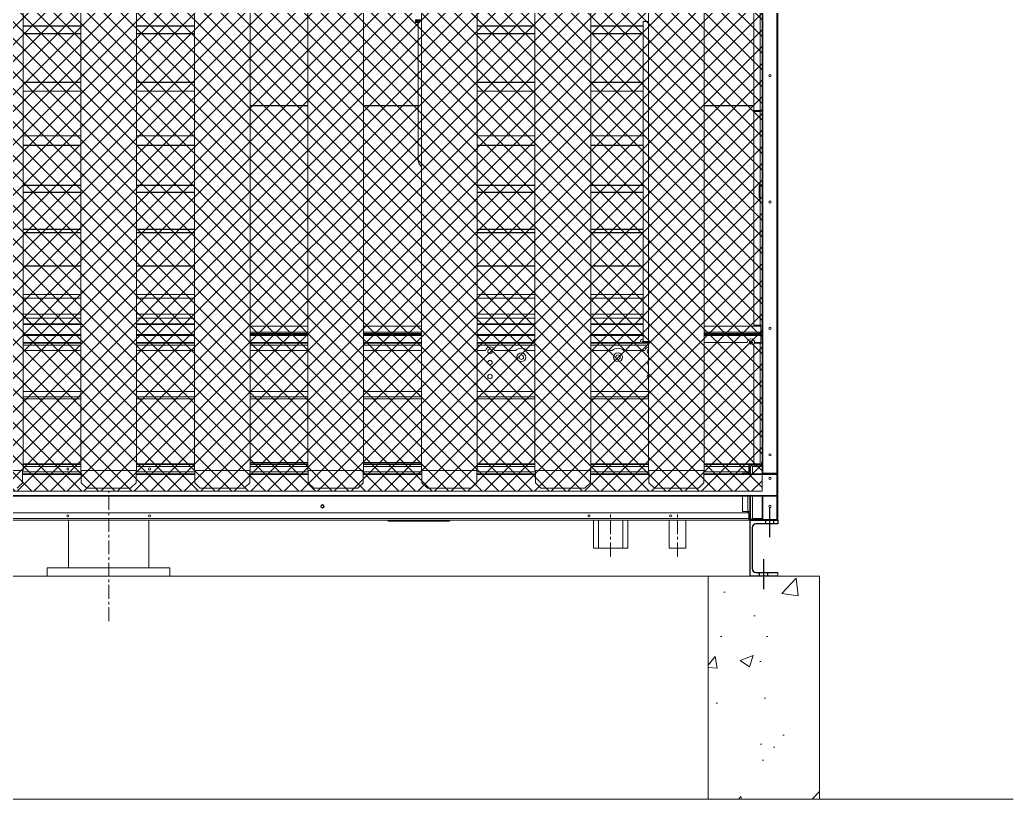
# Model space of a CAD drawing. Header units: millimetres. Extents: x -664124 to 30784, y -141094 to 22397.
# Drawn here: x 22166 to 24839, y 8435 to 10531 of the extents above; entities that cross this region are included whole.
import ezdxf

# ---------------------------------------------------------------- set-up
doc = ezdxf.new("R2010")
doc.units = ezdxf.units.MM
for name, pattern in [('CENTER', [2, 1.25, -0.25, 0.25, -0.25]), ('CENTERX2', [4, 2.5, -0.5, 0.5, -0.5]), ('HIDDEN', [0.375, 0.25, -0.125]), ('HIDDENX2', [0.75, 0.5, -0.25])]:
    doc.linetypes.add(name, pattern=pattern)
for name, color, linetype in [('center', 1, 'CENTER'), ('HIDD', 2, 'HIDDENX2'), ('냉각탑_기초', 23, 'Continuous')]:
    doc.layers.add(name, color=color, linetype=linetype)

# ---------------------------------------------------------------- blocks, each defined once
blk = doc.blocks.new('2')
at = {"lineweight": 5}
h = blk.add_hatch(dxfattribs=at)
h.set_pattern_fill('ANSI37', scale=10)
h.set_pattern_definition([(45, (-1561377.126, -423812.963), (-22.4506403, 22.4506403), []), (135, (-1561377.126, -423812.963), (-22.4506403, -22.4506403), [])])
h.paths.add_polyline_path([(24163.4, 9262.9), (24163.4, 11532.9), (20647.4, 11532.9), (20647.4, 9262.9)])
at = {"lineweight": 20}
for p, q in [((24163.4, 11532.9), (24163.4, 9262.9)), ((22174.9, 9318.9), (22174.9, 11491.9)), ((22330.4, 9318.9), (22330.4, 11491.9)), ((22480.4, 9318.9), (22480.4, 11491.9)), ((22635.9, 9318.9), (22635.9, 11491.9)), ((22785.9, 9318.9), (22785.9, 11491.9)), ((22941.4, 9318.9), (22941.4, 11491.9)), ((23091.4, 9318.9), (23091.4, 11491.9)), ((23246.9, 9318.9), (23246.9, 11491.9)), ((23396.9, 9318.9), (23396.9, 11491.9)), ((23552.4, 9318.9), (23552.4, 11491.9)), ((23702.4, 9318.9), (23702.4, 11491.9)), ((23857.9, 9318.9), (23857.9, 11491.9)), ((24007.9, 9318.9), (24007.9, 11491.9)), ((22024.9, 9318.9), (22174.9, 9318.9)), ((22173.9, 9318.9), (22173.9, 9285.9)), ((22330.4, 9318.9), (22480.4, 9318.9)), ((22331.4, 9318.9), (22331.4, 9285.9)), ((22479.4, 9318.9), (22479.4, 9285.9)), ((22635.9, 9318.9), (22785.9, 9318.9)), ((22636.9, 9318.9), (22636.9, 9285.9)), ((22784.9, 9318.9), (22784.9, 9285.9)), ((22941.4, 9318.9), (23091.4, 9318.9)), ((22942.4, 9318.9), (22942.4, 9285.9)), ((23090.4, 9318.9), (23090.4, 9285.9)), ((23246.9, 9318.9), (23396.9, 9318.9)), ((23247.9, 9318.9), (23247.9, 9285.9)), ((23395.9, 9318.9), (23395.9, 9285.9)), ((23552.4, 9318.9), (23702.4, 9318.9)), ((23553.4, 9318.9), (23553.4, 9285.9)), ((23701.4, 9318.9), (23701.4, 9285.9)), ((23857.9, 9318.9), (24007.9, 9318.9)), ((23858.9, 9318.9), (23858.9, 9285.9)), ((24006.9, 9318.9), (24006.9, 9285.9)), ((22173.9, 9285.9), (22158.9, 9270.9)), ((22331.4, 9285.9), (22346.4, 9270.9)), ((22479.4, 9285.9), (22464.4, 9270.9)), ((22636.9, 9285.9), (22651.9, 9270.9)), ((22784.9, 9285.9), (22769.9, 9270.9)), ((22942.4, 9285.9), (22957.4, 9270.9)), ((23090.4, 9285.9), (23075.4, 9270.9)), ((23247.9, 9285.9), (23262.9, 9270.9)), ((23395.9, 9285.9), (23380.9, 9270.9)), ((23553.4, 9285.9), (23568.4, 9270.9)), ((23701.4, 9285.9), (23686.4, 9270.9)), ((23858.9, 9285.9), (23873.9, 9270.9)), ((24006.9, 9285.9), (23991.9, 9270.9)), ((24163.4, 9262.9), (20647.4, 9262.9)), ((22346.4, 9270.9), (22464.4, 9270.9)), ((22651.9, 9270.9), (22769.9, 9270.9)), ((22957.4, 9270.9), (23075.4, 9270.9)), ((23262.9, 9270.9), (23380.9, 9270.9)), ((23568.4, 9270.9), (23686.4, 9270.9)), ((23873.9, 9270.9), (23991.9, 9270.9)), ((23828.4, 9184.9), (23903.4, 9184.9))]:
    blk.add_line(p, q, dxfattribs=at)
at = {"color": 7, "lineweight": 20, "ltscale": 0.215196}
for p, q in [((24141.4, 10803.2), (24141.4, 10286.7)), ((24158, 10286.7), (24158, 10803.2))]:
    blk.add_line(p, q, dxfattribs=at)
at = {"color": 7, "lineweight": 20, "ltscale": 0.000666667}
for p, q in [((23230.7, 10529.1), (23230.7, 10530.7)), ((23230.7, 10528.5), (23230.7, 10526.9)), ((23230.7, 10525.5), (23230.7, 10523.9)), ((24155.4, 10051.9), (24157, 10051.9)), ((23843.1, 9665.1), (23843.1, 9663.5)), ((24158.4, 9334.9), (24158.4, 9336.5))]:
    blk.add_line(p, q, dxfattribs=at)
at = {"color": 7, "lineweight": 20, "ltscale": 0.0155}
for p, q in [((23246.9, 10530.7), (23230.7, 10530.7)), ((23246.9, 10529.1), (23230.7, 10529.1)), ((23230.7, 10528.5), (23246.9, 10528.5)), ((23230.7, 10526.9), (23246.9, 10526.9)), ((23857.9, 10526.5), (23843.1, 10526.5)), ((23857.9, 9665.9), (23843.1, 9665.9)), ((23843.1, 9665.6), (23857.9, 9665.6)), ((23857.9, 9665.1), (23843.1, 9665.1)), ((23857.9, 9663.5), (23843.1, 9663.5))]:
    blk.add_line(p, q, dxfattribs=at)
at = {"color": 7, "lineweight": 20, "ltscale": 0.2225}
for p, q in [((22174.9, 10514.6), (22330.4, 10514.6)), ((22174.9, 10514.1), (22330.4, 10514.1)), ((22480.4, 10514.6), (22635.9, 10514.6)), ((22480.4, 10514.1), (22635.9, 10514.1)), ((23396.9, 10514.6), (23552.4, 10514.6)), ((23396.9, 10514.1), (23552.4, 10514.1)), ((23702.4, 10514.6), (23843.1, 10514.6)), ((23702.4, 10514.1), (23843.1, 10514.1)), ((22174.9, 10493.7), (22330.4, 10493.7)), ((22174.9, 10493.4), (22330.4, 10493.4)), ((22480.4, 10493.7), (22635.9, 10493.7)), ((22480.4, 10493.4), (22635.9, 10493.4)), ((23396.9, 10493.7), (23552.4, 10493.7)), ((23396.9, 10493.4), (23552.4, 10493.4)), ((23702.4, 10493.7), (23843.1, 10493.7)), ((23702.4, 10493.4), (23843.1, 10493.4)), ((22174.9, 10363), (22330.4, 10363)), ((22174.9, 10362.4), (22330.4, 10362.4)), ((22480.4, 10363), (22635.9, 10363)), ((22480.4, 10362.4), (22635.9, 10362.4)), ((23396.9, 10363), (23552.4, 10363)), ((23396.9, 10362.4), (23552.4, 10362.4)), ((23702.4, 10363), (23843.1, 10363)), ((23702.4, 10362.4), (23843.1, 10362.4)), ((22174.9, 10339.1), (22330.4, 10339.1)), ((22174.9, 10338.8), (22330.4, 10338.8)), ((22480.4, 10339.1), (22635.9, 10339.1)), ((22480.4, 10338.8), (22635.9, 10338.8)), ((23396.9, 10339.1), (23552.4, 10339.1)), ((23396.9, 10338.8), (23552.4, 10338.8)), ((23702.4, 10339.1), (23843.1, 10339.1)), ((23702.4, 10338.8), (23843.1, 10338.8)), ((22174.9, 10219.2), (22330.4, 10219.2)), ((22174.9, 10218.7), (22330.4, 10218.7)), ((22480.4, 10219.2), (22635.9, 10219.2)), ((22480.4, 10218.7), (22635.9, 10218.7)), ((23396.9, 10219.2), (23552.4, 10219.2)), ((23396.9, 10218.7), (23552.4, 10218.7)), ((23702.4, 10219.2), (23843.1, 10219.2)), ((23702.4, 10218.7), (23843.1, 10218.7)), ((22174.9, 10193.5), (22330.4, 10193.5)), ((22174.9, 10193.2), (22330.4, 10193.2)), ((22480.4, 10193.5), (22635.9, 10193.5)), ((22480.4, 10193.2), (22635.9, 10193.2)), ((23396.9, 10193.5), (23552.4, 10193.5)), ((23396.9, 10193.2), (23552.4, 10193.2)), ((23702.4, 10193.5), (23843.1, 10193.5)), ((23702.4, 10193.2), (23843.1, 10193.2)), ((22174.9, 10085.8), (22330.4, 10085.8)), ((22174.9, 10085.3), (22330.4, 10085.3)), ((22480.4, 10085.8), (22635.9, 10085.8)), ((22480.4, 10085.3), (22635.9, 10085.3)), ((23396.9, 10085.8), (23552.4, 10085.8)), ((23396.9, 10085.3), (23552.4, 10085.3)), ((23702.4, 10085.8), (23843.1, 10085.8)), ((23702.4, 10085.3), (23843.1, 10085.3)), ((22174.9, 10067.1), (22330.4, 10067.1)), ((22174.9, 10066.9), (22330.4, 10066.9)), ((22480.4, 10067.1), (22635.9, 10067.1)), ((22480.4, 10066.9), (22635.9, 10066.9)), ((23396.9, 10067.1), (23552.4, 10067.1)), ((23396.9, 10066.9), (23552.4, 10066.9)), ((23702.4, 10067.1), (23843.1, 10067.1)), ((23702.4, 10066.9), (23843.1, 10066.9)), ((22174.9, 9967.8), (22330.4, 9967.8)), ((22174.9, 9967.4), (22330.4, 9967.4)), ((22174.9, 9958.5), (22330.4, 9958.5)), ((22174.9, 9958.3), (22330.4, 9958.3)), ((22480.4, 9967.8), (22635.9, 9967.8)), ((22480.4, 9967.4), (22635.9, 9967.4)), ((22480.4, 9958.5), (22635.9, 9958.5)), ((22480.4, 9958.3), (22635.9, 9958.3)), ((23396.9, 9967.8), (23552.4, 9967.8)), ((23396.9, 9967.4), (23552.4, 9967.4)), ((23396.9, 9958.5), (23552.4, 9958.5)), ((23396.9, 9958.3), (23552.4, 9958.3)), ((23702.4, 9967.8), (23843.1, 9967.8)), ((23702.4, 9967.4), (23843.1, 9967.4)), ((23702.4, 9958.5), (23843.1, 9958.5)), ((23702.4, 9958.3), (23843.1, 9958.3)), ((22174.9, 9868.8), (22330.4, 9868.8)), ((22174.9, 9868.4), (22330.4, 9868.4)), ((22480.4, 9868.8), (22635.9, 9868.8)), ((22480.4, 9868.4), (22635.9, 9868.4)), ((23396.9, 9868.8), (23552.4, 9868.8)), ((23396.9, 9868.4), (23552.4, 9868.4)), ((23702.4, 9868.8), (23843.1, 9868.8)), ((23702.4, 9868.4), (23843.1, 9868.4)), ((22174.9, 9792.2), (22330.4, 9792.2)), ((22174.9, 9792), (22330.4, 9792)), ((22174.9, 9782.1), (22330.4, 9782.1)), ((22174.9, 9782), (22330.4, 9782)), ((22480.4, 9792.2), (22635.9, 9792.2)), ((22480.4, 9792), (22635.9, 9792)), ((22480.4, 9782.1), (22635.9, 9782.1)), ((22480.4, 9782), (22635.9, 9782)), ((23396.9, 9792.2), (23552.4, 9792.2)), ((23396.9, 9792), (23552.4, 9792)), ((23396.9, 9782.1), (23552.4, 9782.1)), ((23396.9, 9782), (23552.4, 9782)), ((23702.4, 9792.2), (23843.1, 9792.2)), ((23702.4, 9792), (23843.1, 9792)), ((23702.4, 9782.1), (23843.1, 9782.1)), ((23702.4, 9782), (23843.1, 9782)), ((22174.9, 9739.5), (22330.4, 9739.5)), ((22174.9, 9739.4), (22330.4, 9739.4)), ((22174.9, 9728.6), (22330.4, 9728.6)), ((22174.9, 9728.5), (22330.4, 9728.5)), ((22480.4, 9739.5), (22635.9, 9739.5)), ((22480.4, 9739.4), (22635.9, 9739.4)), ((22480.4, 9728.6), (22635.9, 9728.6)), ((22480.4, 9728.5), (22635.9, 9728.5)), ((23396.9, 9739.5), (23552.4, 9739.5)), ((23396.9, 9739.4), (23552.4, 9739.4)), ((23396.9, 9728.6), (23552.4, 9728.6)), ((23396.9, 9728.5), (23552.4, 9728.5)), ((23702.4, 9739.5), (23843.1, 9739.5)), ((23702.4, 9739.4), (23843.1, 9739.4)), ((23702.4, 9728.6), (23843.1, 9728.6)), ((23702.4, 9728.5), (23843.1, 9728.5)), ((22174.9, 9712.9), (22330.4, 9712.9)), ((22174.9, 9712.8), (22330.4, 9712.8)), ((22174.9, 9711.4), (22330.4, 9711.4)), ((22480.4, 9712.9), (22635.9, 9712.9)), ((22480.4, 9712.8), (22635.9, 9712.8)), ((22480.4, 9711.4), (22635.9, 9711.4)), ((23396.9, 9712.9), (23552.4, 9712.9)), ((23396.9, 9712.8), (23552.4, 9712.8)), ((23396.9, 9711.4), (23552.4, 9711.4)), ((23702.4, 9712.9), (23843.1, 9712.9)), ((23702.4, 9712.8), (23843.1, 9712.8)), ((23702.4, 9711.4), (23843.1, 9711.4)), ((22174.9, 9684.8), (22330.4, 9684.8)), ((22330.4, 9681.5), (22174.9, 9681.5)), ((22635.9, 9684.8), (22480.4, 9684.8)), ((22635.9, 9681.5), (22480.4, 9681.5)), ((23396.9, 9684.8), (23552.4, 9684.8)), ((23552.4, 9681.5), (23396.9, 9681.5)), ((23843.1, 9684.8), (23702.4, 9684.8)), ((23843.1, 9681.5), (23702.4, 9681.5))]:
    blk.add_line(p, q, dxfattribs=at)
at = {"color": 7, "lineweight": 20, "ltscale": 0.000249486}
blk.add_line((23230.7, 10528.5), (23230.7, 10529.1), dxfattribs=at)
at = {"color": 7, "lineweight": 20, "ltscale": 0.003003}
for p, q in [((23230.7, 10525.5), (23237.9, 10525.5)), ((23230.7, 10523.9), (23237.9, 10523.9))]:
    blk.add_line(p, q, dxfattribs=at)
at = {"color": 7, "lineweight": 20, "ltscale": 0.000250031}
blk.add_line((23237.9, 10528.5), (23237.9, 10529.1), dxfattribs=at)
at = {"color": 7, "lineweight": 20, "ltscale": 0.135185}
blk.add_line((23237.9, 10202.5), (23237.9, 10526.9), dxfattribs=at)
at = {"color": 7, "lineweight": 20, "ltscale": 0.358583}
blk.add_line((23843.1, 9665.9), (23843.1, 10526.5), dxfattribs=at)
at = {"color": 7, "lineweight": 20, "ltscale": 0.20484}
for p, q in [((22941.4, 10300.7), (22785.9, 10300.7)), ((22941.4, 10299.8), (22785.9, 10299.8)), ((23237.9, 10300.7), (23091.4, 10300.7)), ((23237.9, 10299.8), (23091.4, 10299.8))]:
    blk.add_line(p, q, dxfattribs=at)
at = {"color": 7, "lineweight": 20, "ltscale": 0.062042}
for p, q in [((24141.4, 10300.7), (24007.9, 10300.7)), ((24141.4, 10299.8), (24007.9, 10299.8))]:
    blk.add_line(p, q, dxfattribs=at)
at = {"color": 7, "lineweight": 20, "ltscale": 0.006917}
for p, q in [((24141.4, 10286.7), (24158, 10286.7)), ((24158, 10284.5), (24141.4, 10284.5)), ((24141.4, 9709.3), (24158, 9709.3)), ((24159.7, 9690.7), (24159.7, 9707.3)), ((24141.4, 9660.9), (24158, 9660.9))]:
    blk.add_line(p, q, dxfattribs=at)
at = {"color": 7, "lineweight": 20, "ltscale": 0.239669}
blk.add_line((24141.4, 10284.5), (24141.4, 9709.3), dxfattribs=at)
at = {"color": 7, "lineweight": 20, "ltscale": 0.000162643}
blk.add_line((24158, 10286.7), (24158, 10286.3), dxfattribs=at)
at = {"color": 7, "lineweight": 20, "ltscale": 0.000534728}
blk.add_line((24158, 10285.1), (24158, 10286.3), dxfattribs=at)
at = {"color": 7, "lineweight": 20, "ltscale": 0.001417}
for p, q in [((24161.4, 10285.1), (24158, 10285.1)), ((24161.4, 9709.3), (24158, 9709.3)), ((24159.7, 9687.3), (24159.7, 9690.7)), ((24159.7, 9684.9), (24159.7, 9681.5)), ((24158, 9660.9), (24161.4, 9660.9))]:
    blk.add_line(p, q, dxfattribs=at)
at = {"color": 7, "lineweight": 20, "ltscale": 0.000212316}
blk.add_line((24158, 10284.5), (24158, 10285.1), dxfattribs=at)
at = {"color": 7, "lineweight": 20, "ltscale": 0.082338}
blk.add_line((24158, 10086.9), (24158, 10284.5), dxfattribs=at)
at = {"color": 7, "lineweight": 20, "ltscale": 0.000615509}
blk.add_line((24159.4, 10285.1), (24159.4, 10286.5), dxfattribs=at)
at = {"color": 7, "lineweight": 20, "ltscale": 0.018857}
blk.add_line((23237.9, 10157.2), (23237.9, 10202.5), dxfattribs=at)
at = {"color": 7, "lineweight": 20, "ltscale": 0.013417}
for p, q in [((24155.4, 10051.9), (24155.4, 10084.1)), ((24157, 10051.9), (24157, 10084.1))]:
    blk.add_line(p, q, dxfattribs=at)
at = {"color": 7, "lineweight": 20, "ltscale": 0.15666}
blk.add_line((24158, 9709.3), (24158, 10085.3), dxfattribs=at)
at = {"color": 7, "lineweight": 20, "ltscale": 0.001333}
for p, q in [((24161.4, 10086.9), (24158.2, 10086.9)), ((24161.4, 10085.3), (24158.2, 10085.3)), ((24125.2, 9311.7), (24125.2, 9314.9)), ((24127.2, 9314.9), (24127.2, 9311.7)), ((24125.2, 9204.9), (24125.2, 9208.1)), ((24130.4, 9208.1), (24127.2, 9208.1)), ((24127.2, 9208.1), (24127.2, 9204.9))]:
    blk.add_line(p, q, dxfattribs=at)
at = {"color": 7, "lineweight": 20, "ltscale": 0.32425}
blk.add_line((24205.4, 10089.9), (24205.4, 9311.7), dxfattribs=at)
at = {"color": 7, "lineweight": 20, "ltscale": 0.230833}
for p, q in [((22941.4, 9707.3), (22785.9, 9707.3)), ((23246.9, 9707.3), (23091.4, 9707.3)), ((22941.4, 9690.7), (22785.9, 9690.7)), ((22941.4, 9687.3), (22785.9, 9687.3)), ((22941.4, 9684.9), (22785.9, 9684.9)), ((22941.4, 9681.5), (22785.9, 9681.5)), ((23246.9, 9690.7), (23091.4, 9690.7)), ((23246.9, 9687.3), (23091.4, 9687.3)), ((23246.9, 9684.9), (23091.4, 9684.9)), ((23246.9, 9681.5), (23091.4, 9681.5))]:
    blk.add_line(p, q, dxfattribs=at)
at = {"color": 7, "lineweight": 20, "ltscale": 0.082106}
for p, q in [((24159.7, 9707.3), (24007.9, 9707.3)), ((24159.7, 9690.7), (24007.9, 9690.7)), ((24159.7, 9687.3), (24007.9, 9687.3)), ((24159.7, 9684.9), (24007.9, 9684.9)), ((24159.7, 9681.5), (24007.9, 9681.5))]:
    blk.add_line(p, q, dxfattribs=at)
at = {"color": 7, "lineweight": 20, "ltscale": 0.000833333}
for p, q in [((24158, 9707.3), (24158, 9709.3)), ((24159.4, 9709.3), (24159.4, 9707.3)), ((24161.4, 9709.3), (24159.4, 9709.3)), ((24158, 9660.9), (24158, 9662.9)), ((23169.9, 9182.9), (23169.9, 9184.9)), ((23309.9, 9182.9), (23309.9, 9184.9))]:
    blk.add_line(p, q, dxfattribs=at)
at = {"color": 7, "lineweight": 20, "ltscale": 0.109084}
blk.add_line((22941.4, 9686.9), (22785.9, 9686.9), dxfattribs=at)
at = {"color": 7, "lineweight": 20, "ltscale": 0.111332}
blk.add_line((23246.9, 9686.9), (23091.4, 9686.9), dxfattribs=at)
at = {"color": 7, "lineweight": 20, "ltscale": 0.070314}
blk.add_line((24131.4, 9686.9), (24007.9, 9686.9), dxfattribs=at)
at = {"color": 7, "lineweight": 20, "ltscale": 0.000999741}
blk.add_line((24131.4, 9687.3), (24131.4, 9684.9), dxfattribs=at)
at = {"color": 7, "lineweight": 20, "ltscale": 0.001}
for p, q in [((24158, 9684.9), (24158, 9687.3)), ((24159.4, 9687.3), (24159.4, 9684.9))]:
    blk.add_line(p, q, dxfattribs=at)
at = {"color": 7, "lineweight": 20, "ltscale": 0.000708333}
for p, q in [((24161.4, 9690.2), (24159.7, 9690.2)), ((24161.4, 9689.3), (24159.7, 9689.3)), ((24159.7, 9682.9), (24161.4, 9682.9)), ((24159.7, 9682), (24161.4, 9682))]:
    blk.add_line(p, q, dxfattribs=at)
at = {"color": 7, "lineweight": 20, "ltscale": 0.000415173}
blk.add_line((24160.4, 9683.9), (24159.7, 9683.2), dxfattribs=at)
at = {"color": 7, "lineweight": 20, "ltscale": 0.00775}
blk.add_line((24159.7, 9662.9), (24159.7, 9681.5), dxfattribs=at)
at = {"color": 7, "lineweight": 20, "ltscale": 0.111667}
for p, q in [((22330.4, 9662.9), (22174.9, 9662.9)), ((22635.9, 9662.9), (22480.4, 9662.9)), ((22941.4, 9662.9), (22785.9, 9662.9)), ((23246.9, 9662.9), (23091.4, 9662.9)), ((23547.4, 9662.9), (23396.9, 9662.9)), ((23835.4, 9662.9), (23702.4, 9662.9)), ((23857.9, 9662.9), (23855.4, 9662.9)), ((24123.4, 9662.9), (24007.9, 9662.9))]:
    blk.add_line(p, q, dxfattribs=at)
at = {"color": 7, "lineweight": 20}
for p, q in [((22174.9, 9661.5), (22330.4, 9661.5)), ((22174.9, 9656.3), (22330.4, 9656.3)), ((22480.4, 9661.5), (22635.9, 9661.5)), ((22480.4, 9656.3), (22635.9, 9656.3)), ((22785.9, 9661.5), (22941.4, 9661.5)), ((22785.9, 9656.3), (22941.4, 9656.3)), ((23091.4, 9661.5), (23246.9, 9661.5)), ((23091.4, 9656.3), (23246.9, 9656.3)), ((23396.9, 9661.5), (23552.4, 9661.5)), ((23396.9, 9656.3), (23552.4, 9656.3)), ((23702.4, 9661.5), (23857.9, 9661.5)), ((23702.4, 9656.3), (23857.9, 9656.3)), ((22174.9, 9641.5), (22330.4, 9641.5)), ((22480.4, 9641.5), (22635.9, 9641.5)), ((22785.9, 9641.5), (22941.4, 9641.5)), ((23091.4, 9641.5), (23246.9, 9641.5)), ((23396.9, 9641.5), (23419.2, 9641.5)), ((22174.9, 9531.5), (22330.4, 9531.5)), ((22330.4, 9516.7), (22174.9, 9516.7)), ((22480.4, 9531.5), (22635.9, 9531.5)), ((22635.9, 9516.7), (22480.4, 9516.7)), ((22785.9, 9531.5), (22941.4, 9531.5)), ((22941.4, 9516.7), (22785.9, 9516.7)), ((23091.4, 9531.5), (23246.9, 9531.5)), ((23246.9, 9516.7), (23091.4, 9516.7)), ((23396.9, 9531.5), (23552.4, 9531.5)), ((23552.4, 9516.7), (23396.9, 9516.7)), ((23702.4, 9531.5), (23857.9, 9531.5)), ((23857.9, 9516.7), (23702.4, 9516.7)), ((22330.4, 9511.5), (22174.9, 9511.5)), ((22635.9, 9511.5), (22480.4, 9511.5)), ((22941.4, 9511.5), (22785.9, 9511.5)), ((23246.9, 9511.5), (23091.4, 9511.5)), ((23552.4, 9511.5), (23396.9, 9511.5)), ((23857.9, 9511.5), (23702.4, 9511.5)), ((22174.9, 9336.5), (22330.4, 9336.5)), ((22330.4, 9334.9), (22174.9, 9334.9)), ((22330.4, 9329.7), (22174.9, 9329.7)), ((22480.4, 9336.5), (22635.9, 9336.5)), ((22480.4, 9334.9), (22635.9, 9334.9)), ((22635.9, 9334.9), (22480.4, 9334.9)), ((22635.9, 9329.7), (22480.4, 9329.7)), ((22785.9, 9336.5), (22941.4, 9336.5)), ((22785.9, 9334.9), (22941.4, 9334.9)), ((22941.4, 9329.7), (22785.9, 9329.7)), ((23091.4, 9336.5), (23246.9, 9336.5)), ((23091.4, 9334.9), (23246.9, 9334.9)), ((23246.9, 9334.9), (23091.4, 9334.9)), ((23246.9, 9329.7), (23091.4, 9329.7)), ((23396.9, 9336.5), (23552.4, 9336.5)), ((23552.4, 9334.9), (23396.9, 9334.9)), ((23552.4, 9329.7), (23396.9, 9329.7)), ((23702.4, 9336.5), (23857.9, 9336.5)), ((23857.9, 9334.9), (23702.4, 9334.9)), ((23857.9, 9329.7), (23702.4, 9329.7)), ((24007.9, 9336.5), (24158.4, 9336.5)), ((24007.9, 9334.9), (24137.6, 9334.9)), ((24127.8, 9334.9), (24007.9, 9334.9)), ((24127.8, 9329.7), (24007.9, 9329.7)), ((22173.9, 9314.9), (22331.4, 9314.9)), ((22479.4, 9314.9), (22636.9, 9314.9)), ((22784.9, 9314.9), (22942.4, 9314.9)), ((23090.4, 9314.9), (23247.9, 9314.9)), ((23395.9, 9314.9), (23553.4, 9314.9)), ((23701.4, 9314.9), (23858.9, 9314.9)), ((24006.9, 9314.9), (24127.8, 9314.9)), ((24127.8, 9204.9), (20683, 9204.9)), ((20683, 9190.1), (24127.8, 9190.1)), ((20683, 9184.9), (24127.8, 9184.9)), ((22297.1, 9184.9), (22297.1, 9056.9)), ((22513.4, 9184.9), (22513.4, 9056.9)), ((23801.9, 9109.9), (23709.9, 9109.9)), ((23958.4, 9109.9), (23913.4, 9109.9)), ((22240.3, 9056.9), (22570.3, 9056.9)), ((22240.3, 9034.9), (22240.3, 9056.9)), ((22240.3, 9034.9), (22570.3, 9034.9)), ((22543.4, 9034.9), (22327.1, 9034.9)), ((22570.3, 9034.9), (22570.3, 9056.9))]:
    blk.add_line(p, q, dxfattribs=at)
at = {"color": 7, "lineweight": 20, "ltscale": 0.000128262}
blk.add_line((23843.1, 9665.9), (23843.1, 9665.6), dxfattribs=at)
at = {"color": 7, "lineweight": 20, "ltscale": 0.134725}
blk.add_line((24141.4, 9337.6), (24141.4, 9660.9), dxfattribs=at)
at = {"color": 7, "lineweight": 20, "ltscale": 0.006792}
blk.add_line((24159.7, 9662.9), (24143.4, 9662.9), dxfattribs=at)
at = {"color": 7, "lineweight": 20, "ltscale": 0.135166}
blk.add_line((24158, 9660.9), (24158, 9336.5), dxfattribs=at)
at = {"color": 7, "lineweight": 20, "ltscale": 0.000833334}
blk.add_line((24159.4, 9662.9), (24159.4, 9660.9), dxfattribs=at)
at = {"color": 7, "lineweight": 20, "ltscale": 0.000128159}
blk.add_line((24161.1, 9660.9), (24161.4, 9660.9), dxfattribs=at)
at = {"color": 7, "lineweight": 20, "ltscale": 0.023491}
for p, q in [((23443.7, 9641.5), (23500.1, 9641.5)), ((23791.8, 9641.5), (23848.2, 9641.5))]:
    blk.add_line(p, q, dxfattribs=at)
at = {"color": 7, "lineweight": 20, "ltscale": 0.040938}
for p, q in [((23531.8, 9641.5), (23552.4, 9641.5)), ((23702.4, 9641.5), (23760.1, 9641.5))]:
    blk.add_line(p, q, dxfattribs=at)
at = {"color": 7, "lineweight": 20, "ltscale": 1.02319e-05}
blk.add_line((23170.6, 9511.5), (23170.7, 9511.5), dxfattribs=at)
at = {"color": 7, "lineweight": 20, "ltscale": 1.03489e-05}
blk.add_line((23180.8, 9511.5), (23180.8, 9511.5), dxfattribs=at)
at = {"color": 7, "lineweight": 20, "ltscale": 0.002167}
for p, q in [((24127.8, 9334.9), (24127.8, 9329.7)), ((24125.2, 9311.7), (24130.4, 9311.7)), ((24125.2, 9208.1), (24130.4, 9208.1)), ((24127.8, 9184.9), (24127.8, 9190.1))]:
    blk.add_line(p, q, dxfattribs=at)
at = {"color": 7, "lineweight": 20, "ltscale": 0.001083}
for p, q in [((24130.4, 9331.7), (24127.8, 9331.7)), ((24130.4, 9329.9), (24127.8, 9329.9)), ((24130.4, 9189.9), (24127.8, 9189.9)), ((24130.4, 9188.1), (24127.8, 9188.1))]:
    blk.add_line(p, q, dxfattribs=at)
at = {"color": 7, "lineweight": 20, "ltscale": 0.006167}
for p, q in [((24127.8, 9314.9), (24127.8, 9329.7)), ((24125.2, 9311.7), (24110.4, 9311.7)), ((24110.4, 9208.1), (24125.2, 9208.1)), ((24127.8, 9190.1), (24127.8, 9204.9))]:
    blk.add_line(p, q, dxfattribs=at)
at = {"color": 7, "lineweight": 20, "ltscale": 0.00075}
for p, q in [((24130.4, 9329.9), (24130.4, 9331.7)), ((24130.4, 9329.9), (24130.4, 9331.7)), ((24130.4, 9329.9), (24130.4, 9331.7)), ((24137.6, 9329.9), (24137.6, 9331.7)), ((24137.6, 9329.9), (24137.6, 9331.7)), ((24130.4, 9189.9), (24130.4, 9188.1)), ((24130.4, 9189.9), (24130.4, 9188.1)), ((24137.6, 9189.9), (24137.6, 9188.1)), ((24137.6, 9189.9), (24137.6, 9188.1))]:
    blk.add_line(p, q, dxfattribs=at)
at = {"color": 7, "lineweight": 20, "ltscale": 0.007583}
for p, q in [((24130.4, 9311.7), (24130.4, 9329.9)), ((24130.4, 9189.9), (24130.4, 9208.1))]:
    blk.add_line(p, q, dxfattribs=at)
at = {"color": 7, "lineweight": 20, "ltscale": 0.058167}
for p, q in [((24132.4, 9329.7), (24132.4, 9309.9)), ((24132.4, 9249.9), (24132.4, 9190.1))]:
    blk.add_line(p, q, dxfattribs=at)
at = {"color": 7, "lineweight": 20, "ltscale": 0.000699693}
blk.add_line((24133.4, 9332.7), (24134.7, 9331.7), dxfattribs=at)
at = {"color": 7, "lineweight": 20, "ltscale": 0.001532}
for p, q in [((24134, 9331.7), (24137.6, 9331.7)), ((24134, 9188.1), (24137.6, 9188.1))]:
    blk.add_line(p, q, dxfattribs=at)
at = {"color": 7, "lineweight": 20, "ltscale": 0.026917}
for p, q in [((24163.4, 9334.9), (24137.6, 9334.9)), ((24137.6, 9331.7), (24163.4, 9331.7)), ((24137.6, 9188.1), (24163.4, 9188.1)), ((24202.2, 9184.9), (24137.6, 9184.9))]:
    blk.add_line(p, q, dxfattribs=at)
at = {"color": 7, "lineweight": 20, "ltscale": 0.02775}
for p, q in [((24163.4, 9329.9), (24137.6, 9329.9)), ((24137.6, 9189.9), (24163.4, 9189.9))]:
    blk.add_line(p, q, dxfattribs=at)
at = {"color": 7, "lineweight": 20, "ltscale": 0.058333}
for p, q in [((24137.6, 9329.9), (24137.6, 9309.9)), ((24137.6, 9249.9), (24137.6, 9189.9))]:
    blk.add_line(p, q, dxfattribs=at)
at = {"color": 7, "lineweight": 20, "ltscale": 0.00075073}
for p, q in [((24158, 9331.7), (24158, 9329.9)), ((24161.4, 9331.7), (24161.4, 9329.9))]:
    blk.add_line(p, q, dxfattribs=at)
at = {"color": 7, "lineweight": 20, "ltscale": 0.002236}
blk.add_line((24161.4, 9340.3), (24161.4, 9334.9), dxfattribs=at)
at = {"color": 7, "lineweight": 20, "ltscale": 2.97138e-06}
for p, q in [((24161.4, 9336.5), (24161.4, 9336.6)), ((24161.4, 9331.6), (24161.4, 9331.5))]:
    blk.add_line(p, q, dxfattribs=at)
at = {"color": 7, "lineweight": 20, "ltscale": 0.001131}
blk.add_line((24162.1, 9338.6), (24163.4, 9338.6), dxfattribs=at)
at = {"color": 7, "lineweight": 20, "ltscale": 0.000414935}
blk.add_line((24162.4, 9337.9), (24163.1, 9338.6), dxfattribs=at)
at = {"color": 7, "lineweight": 20, "ltscale": 0.000958698}
blk.add_line((24163.4, 9334.9), (24163.4, 9337.2), dxfattribs=at)
at = {"color": 7, "lineweight": 20, "ltscale": 0.000749999}
blk.add_line((24163.4, 9329.9), (24163.4, 9331.7), dxfattribs=at)
at = {"color": 7, "lineweight": 20, "ltscale": 0.043167}
for p, q in [((24110.4, 9311.7), (24110.4, 9309.9)), ((24125.2, 9309.9), (24125.2, 9311.7)), ((24130.4, 9309.9), (24130.4, 9311.7)), ((24110.4, 9249.9), (24110.4, 9208.1)), ((24125.2, 9208.1), (24125.2, 9249.9)), ((24130.4, 9208.1), (24130.4, 9249.9))]:
    blk.add_line(p, q, dxfattribs=at)
at = {"color": 7, "lineweight": 20, "ltscale": 0.000167165}
blk.add_line((24130.4, 9311.7), (24130, 9311.7), dxfattribs=at)
at = {"color": 0, "lineweight": 20}
for p, q in [((24205.4, 9311.7), (24205.4, 9184.9)), ((24205.4, 9184.9), (24203.4, 9184.9))]:
    blk.add_line(p, q, dxfattribs=at)
at = {"color": 1, "linetype": 'CENTERX2', "ltscale": 50}
for p, q in [((24184.4, 9139.9), (24184.4, 9219.9)), ((24167.9, 8999.9), (24167.9, 9079.9))]:
    blk.add_line(p, q, dxfattribs=at)
at = {"color": 7, "lineweight": 20, "ltscale": 0.000832552}
blk.add_line((24130.4, 9206.9), (24132.4, 9206.9), dxfattribs=at)
at = {"color": 7, "lineweight": 20, "ltscale": 0.280701}
for p, q in [((20683.6, 9184.9), (23823.2, 9184.9)), ((23559.4, 9184.9), (20847.4, 9184.9)), ((23659.4, 9184.9), (23559.4, 9184.9)), ((23857.4, 9184.9), (23659.4, 9184.9)), ((23900, 9184.9), (23864.8, 9184.9)), ((23900, 9184.9), (23864.8, 9184.9))]:
    blk.add_line(p, q, dxfattribs=at)
at = {"color": 7, "lineweight": 20, "ltscale": 2.15275e-06}
blk.add_line((23152.9, 9184.9), (23152.9, 9184.9), dxfattribs=at)
at = {"color": 7, "lineweight": 20, "ltscale": 0.004833}
for p, q in [((23169.9, 9182.9), (23158.3, 9182.9)), ((23309.9, 9182.9), (23321.5, 9182.9))]:
    blk.add_line(p, q, dxfattribs=at)
at = {"color": 7, "lineweight": 20, "ltscale": 0.000834981}
for p, q in [((23171.9, 9182.9), (23171.9, 9184.9)), ((23307.9, 9182.9), (23307.9, 9184.9))]:
    blk.add_line(p, q, dxfattribs=at)
at = {"color": 7, "lineweight": 20, "ltscale": 0.056667}
blk.add_line((23171.9, 9182.9), (23307.9, 9182.9), dxfattribs=at)
at = {"color": 7, "lineweight": 20, "ltscale": 7.17165e-06}
blk.add_line((23260.3, 9184.9), (23260.3, 9184.9), dxfattribs=at)
at = {"color": 7, "lineweight": 20, "ltscale": 7.33296e-06}
blk.add_line((23271.1, 9184.9), (23271.2, 9184.9), dxfattribs=at)
at = {"lineweight": 5}
for p, q in [((23709.9, 9109.9), (23709.9, 9184.9)), ((23723.4, 9109.9), (23723.4, 9184.9)), ((23788.4, 9109.9), (23788.4, 9184.9)), ((23801.9, 9109.9), (23801.9, 9184.9)), ((23913.4, 9109.9), (23913.4, 9184.9)), ((23958.4, 9109.9), (23958.4, 9184.9)), ((20680.4, 9034.9), (24130.4, 9034.9))]:
    blk.add_line(p, q, dxfattribs=at)
at = {"color": 7, "lineweight": 20, "ltscale": 0.004083}
blk.add_line((24127.8, 9184.9), (24137.6, 9184.9), dxfattribs=at)
at = {"color": 7, "lineweight": 20, "ltscale": 0.000967077}
blk.add_line((24130.4, 9188.3), (24132.8, 9188.3), dxfattribs=at)
at = {"color": 7, "lineweight": 25, "ltscale": 0.125}
for p, q in [((24130.4, 9184.9), (24205.4, 9184.9)), ((24205.4, 9034.9), (24130.4, 9034.9))]:
    blk.add_line(p, q, dxfattribs=at)
at = {"ltscale": 25}
blk.add_line((24130.4, 9184.9), (24130.4, 9034.9), dxfattribs=at)
at = {"color": 7, "lineweight": 20, "ltscale": 0.000699695}
blk.add_line((24133.4, 9187.2), (24134.7, 9188.1), dxfattribs=at)
at = {"color": 7, "lineweight": 20, "ltscale": 0.027746}
blk.add_line((24163.4, 9189.9), (24137.6, 9189.9), dxfattribs=at)
at = {"color": 7, "lineweight": 20, "ltscale": 0.009208}
blk.add_line((24137.6, 9188.3), (24159.7, 9188.3), dxfattribs=at)
at = {"color": 7, "lineweight": 25, "ltscale": 0.05125}
for p, q in [((24205.4, 9174.9), (24146.9, 9174.9)), ((24146.9, 9044.9), (24205.4, 9044.9))]:
    blk.add_line(p, q, dxfattribs=at)
at = {"color": 7, "lineweight": 20, "ltscale": 0.000666668}
blk.add_line((24159.7, 9189.9), (24159.7, 9188.3), dxfattribs=at)
at = {"color": 7, "lineweight": 20, "ltscale": 8.33333e-05}
blk.add_line((24159.7, 9188.1), (24159.7, 9188.3), dxfattribs=at)
at = {"color": 7, "lineweight": 20, "ltscale": 0.000750001}
blk.add_line((24161.4, 9188.1), (24161.4, 9189.9), dxfattribs=at)
at = {"color": 7, "lineweight": 20, "ltscale": 0.0006674}
blk.add_line((24163.4, 9188.3), (24163.4, 9189.9), dxfattribs=at)
for p, q in [((24173.4, 9174.9), (24173.4, 9184.9)), ((24195.4, 9174.9), (24195.4, 9184.9)), ((24156.9, 9034.9), (24156.9, 9044.9)), ((24178.9, 9034.9), (24178.9, 9044.9))]:
    blk.add_line(p, q)
at = {"color": 7, "lineweight": 20, "ltscale": 0.000500136}
blk.add_line((24203.4, 9184.9), (24202.2, 9184.9), dxfattribs=at)
at = {"color": 7, "lineweight": 20, "ltscale": 5.85132e-05}
blk.add_line((24203.4, 9185.1), (24203.4, 9184.9), dxfattribs=at)
at = {"color": 7, "lineweight": 25, "ltscale": 0.008333}
blk.add_line((24205.4, 9184.9), (24205.4, 9174.9), dxfattribs=at)
at = {"color": 7, "lineweight": 25, "ltscale": 0.091667}
blk.add_line((24136.9, 9164.9), (24136.9, 9054.9), dxfattribs=at)
at = {"color": 7, "lineweight": 15, "ltscale": 0.0625}
blk.add_line((24205.4, 9044.9), (24205.4, 9034.9), dxfattribs=at)
at = {"color": 0, "lineweight": 20}
for points in [[(22941.4, 9339.9), (22785.9, 9339.9)], [(23246.9, 9339.9), (23091.4, 9339.9)]]:
    blk.add_lwpolyline(points, dxfattribs=at)
at = {"color": 7, "lineweight": 20}
for centre, radius in [((24184.4, 10380.9), 3), ((24184.4, 10040.9), 3), ((24184.4, 9700.9), 3), ((24133.4, 9662.9), 4.5), ((24133.4, 9662.9), 3), ((23431.4, 9639), 6), ((23515.9, 9623.5), 12), ((23515.9, 9623.5), 6), ((23775.9, 9623.5), 12), ((23775.9, 9623.5), 6), ((23431.4, 9609), 6), ((23431.4, 9571.5), 6), ((24184.4, 9360.9), 3), ((22295.4, 9322.9), 3), ((22515.4, 9322.9), 3), ((24184.4, 9297.4), 3), ((22980.4, 9222.4), 4.5), ((22980.4, 9222.4), 3), ((24184.4, 9222.4), 3), ((22295.4, 9196.9), 3), ((22515.4, 9196.9), 3), ((23697.4, 9196.9), 3), ((23917.4, 9196.9), 3)]:
    blk.add_circle(centre, radius, dxfattribs=at)
for centre, radius, start, end in [((23267.9, 10157.2), 30, 180, 225.5515), ((24158.2, 10084.1), 2.8, 90, 180), ((24158.2, 10084.1), 1.2, 90, 180), ((24158, 9681.5), 3.4, 24.3158, 60.0073), ((23431.4, 9639), 12.5, 11.537, 168.463), ((23515.9, 9623.5), 24, 48.5904, 131.4096), ((23557.4, 9662.9), 10, 119.9975, 180), ((23775.9, 9623.5), 24, 48.5904, 131.4096), ((23845.4, 9662.9), 10, 103.2985, 180), ((23845.4, 9662.9), 4.5, 120.7328, 198.1247), ((23845.4, 9662.9), 3, 140.0565, 207.8181), ((23845.4, 9662.9), 3, 116.1063, 132.8335), ((23845.4, 9662.9), 3, 47.1666, 63.8937), ((23845.4, 9662.9), 3, 332.1843, 11.537), ((23860.4, 9639), 12.5, 101.5368, 168.463), ((23845.4, 9662.9), 4.5, 29.2676, 36.7734), ((23845.4, 9662.9), 4.5, 341.8738, 7.6623), ((23845.4, 9662.9), 10, 12.709, 15.628), ((23845.4, 9662.9), 10, 0, 3.4398), ((24133.4, 9662.9), 10, 0, 180), ((23860.4, 9639), 6, 114.624, 245.376), ((23860.4, 9609), 6, 114.624, 245.376), ((23860.4, 9571.5), 6, 114.624, 245.376), ((23406.2, 9516.7), 5.2, 270, 270.2588), ((24136.4, 9328.9), 4.5, 144.9639, 207.2553), ((24137.6, 9329.7), 5.2, 90, 180), ((24136.4, 9328.9), 4.5, 12.8396, 38.5076), ((24136.4, 9328.9), 10, 49.4646, 60), ((24136.4, 9328.9), 10, 5.7392, 16.2602), ((24164.8, 9340.3), 3.4, 180, 245.6843), ((22948.1, 9190.1), 5.2, 269.7408, 270), ((23012.7, 9190.1), 5.2, 270, 270.2592), ((23158.3, 9186.3), 3.4, 204.2426, 270), ((23158.3, 9186.3), 1.4, 267.8184, 270), ((23321.5, 9186.3), 3.4, 270, 335.7574), ((23321.5, 9186.3), 1.4, 270, 272.1991), ((24137.6, 9190.1), 5.2, 180, 270), ((24165.5, 9188.3), 2.04, 180.007, 185.628), ((24166.8, 9188.3), 3.4, 180, 183.3723), ((24166.8, 9188.3), 3.4, 269.0859, 270)]:
    blk.add_arc(centre, radius, start, end, dxfattribs=at)
at = {"color": 7, "lineweight": 25}
for centre, start, end in [((24146.9, 9164.9), 90, 180), ((24146.9, 9054.9), 180, 270)]:
    blk.add_arc(centre, 10, start, end, dxfattribs=at)
at = {"color": 7, "lineweight": 20}
for centre, major_axis, ratio, start_param, end_param in [((24158, 10288.5), (3.4, 0), 0.642788, 4.712389, 6.269973), ((24158, 9336.5), (-3.4, 0), 0.999969, 3.141593, 3.157552)]:
    blk.add_ellipse(centre, major_axis=major_axis, ratio=ratio, start_param=start_param, end_param=end_param, dxfattribs=at)
for points in [[(24134, 9331.7), (24133.5, 9331.4), (24133, 9331), (24132.7, 9330.7), (24132.5, 9330.3), (24132.4, 9329.9), (24132.4, 9329.8), (24132.4, 9329.8), (24132.4, 9329.7)], [(24134, 9188.1), (24133.5, 9188.5), (24133, 9188.8), (24132.7, 9189.2), (24132.5, 9189.6), (24132.4, 9190), (24132.4, 9190.1), (24132.4, 9190.1), (24132.4, 9190.1)]]:
    blk.add_open_spline(points, degree=5, knots=[0, 0, 0, 0, 0, 0, 6.96855, 6.96855, 6.96855, 7.688136, 7.688136, 7.688136, 7.688136, 7.688136, 7.688136], dxfattribs=at)
blk.add_open_spline([(24162.1, 9338.6), (24161.9, 9339), (24161.7, 9339.3), (24161.5, 9339.7), (24161.4, 9340), (24161.4, 9340.3)], degree=5, dxfattribs=at)
at = {"layer": 'center', "lineweight": 20}
for p, q in [((24163.4, 12784.9), (24163.4, 9309.9)), ((24205.4, 12784.9), (24205.4, 9184.9)), ((22331.4, 9309.9), (22173.9, 9309.9)), ((22636.9, 9309.9), (22479.4, 9309.9)), ((22942.4, 9309.9), (22784.9, 9309.9)), ((23247.9, 9309.9), (23090.4, 9309.9)), ((23553.4, 9309.9), (23395.9, 9309.9)), ((23858.9, 9309.9), (23701.4, 9309.9)), ((24205.4, 9309.9), (24006.9, 9309.9)), ((24205.4, 9249.9), (20605.4, 9249.9)), ((24163.4, 9249.9), (24163.4, 9184.9)), ((24205.4, 9184.9), (24163.4, 9184.9))]:
    blk.add_line(p, q, dxfattribs=at)
at = {"layer": 'center', "lineweight": 20, "ltscale": 30}
for p, q in [((23755.9, 9087.8), (23755.9, 9201.2)), ((23935.9, 9087.8), (23935.9, 9201.2))]:
    blk.add_line(p, q, dxfattribs=at)
at = {"layer": 'HIDD', "linetype": 'HIDDEN', "lineweight": 20}
for p, q in [((24203.4, 12782.9), (24203.4, 9311.9)), ((24165.4, 11904.1), (24165.4, 9311.9)), ((22331.4, 9307.9), (22173.9, 9307.9)), ((22636.9, 9307.9), (22479.4, 9307.9)), ((22942.4, 9307.9), (22784.9, 9307.9)), ((23247.9, 9307.9), (23090.4, 9307.9)), ((23553.4, 9307.9), (23395.9, 9307.9)), ((23858.9, 9307.9), (23701.4, 9307.9)), ((24203.4, 9307.9), (24006.9, 9307.9)), ((24203.4, 9311.9), (24165.4, 9311.9)), ((24203.4, 9307.9), (24203.4, 9184.9)), ((24203.4, 9251.9), (20605.4, 9251.9)), ((24165.4, 9249.9), (24165.4, 9186.9)), ((24203.4, 9186.9), (24165.4, 9186.9))]:
    blk.add_line(p, q, dxfattribs=at)

msp = doc.modelspace()

# ---------------------------------------------------------------- hatches: boundary and pattern name
at = {"layer": '냉각탑_기초', "lineweight": 20, "ltscale": 30}
h = msp.add_hatch(dxfattribs=at)
h.set_pattern_fill('AR-CONC', color=256, scale=50, style=0)
h.set_pattern_definition([(50, (7259.4, -7506.38), (358.63, -31.376), [37.5, -412.5]), (355, (7259.4, -7506.38), (-69.3757, 376.096), [30, -330]), (100.4514, (7289.3, -7509), (289.2547, 344.72), [31.87, -350.571]), (46.1842, (7259.4, -7406.38), (533.6205, -82.7595), [56.25, -618.75]), (96.6356, (7303.9, -7413.27), (467.331, 487.059), [47.805, -525.856]), (351.1842, (7259.4, -7406.4), (467.331, 487.059), [45, -495]), (21, (7309.4, -7431.38), (298.4535, -201.3094), [37.5, -412.5]), (326, (7309.4, -7431.38), (121.6577, 362.575), [30, -330]), (71.4514, (7334.3, -7448.15), (420.1113, 161.265), [31.87, -350.571]), (37.5, (7259.41, -7506.38), (6.0799, 166.4469), [0, -326, 0, -335, 0, -331.25]), (7.5, (7259.41, -7506.38), (131.5348, 197.2059), [0, -191, 0, -318.5, 0, -126.25]), (327.5, (7147.91, -7506.38), (266.9112, -11.2774), [0, -125, 0, -390, 0, -517.5]), (317.5, (7097.91, -7506.38), (291.593, 50.0525), [0, -162.5, 0, -259, 0, -367.5])])
h.paths.add_polyline_path([(24017.9, 9034.9), (24317.9, 9034.9), (24317.9, 8434.9), (24017.9, 8434.9)])

# ---------------------------------------------------------------- linework, layer by layer
at = {"layer": 'center', "lineweight": 20, "ltscale": 30}
msp.add_line((22405.4, 8913.4), (22405.4, 9263.6), dxfattribs=at)
at = {"layer": '냉각탑_기초', "lineweight": 20, "ltscale": 30}
msp.add_line((20080.9, 8434.9), (24838.9, 8434.9), dxfattribs=at)
msp.add_lwpolyline([(24317.9, 8434.9), (24317.9, 9034.9), (24017.9, 9034.9), (24017.9, 8434.9)], dxfattribs=at)

# ---------------------------------------------------------------- block references
msp.add_blockref('2', (0, 0))

doc.saveas('drawing.dxf')
